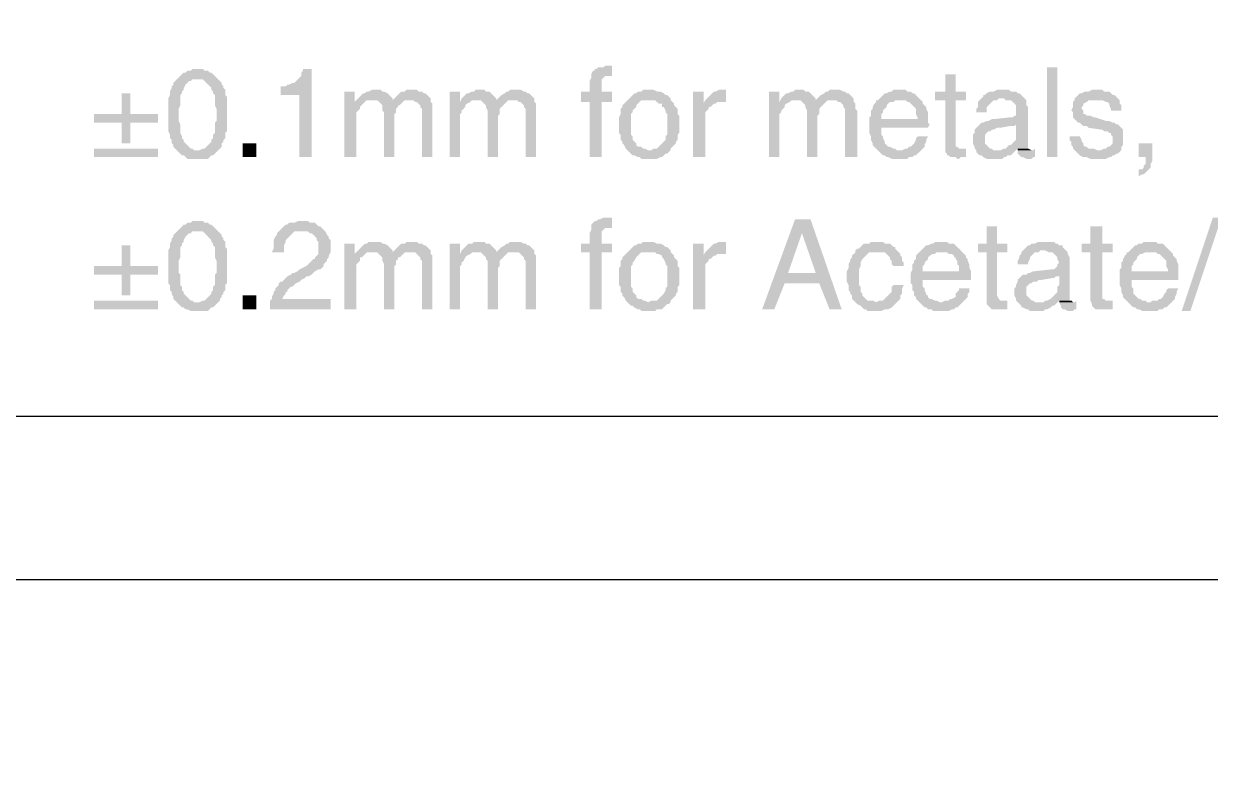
# Model space of a CAD drawing. Header units: millimetres. Extents: x 7018 to 13530, y 4187 to 5692.
# Drawn here: x 11549.9 to 11580.92, y 4946.81 to 4966.39 of the extents above; entities that cross this region are included whole.
import ezdxf

# ---------------------------------------------------------------- set-up
doc = ezdxf.new("R2010")
doc.units = ezdxf.units.MM
doc.layers.add('绘图', color=7, linetype='Continuous')

msp = doc.modelspace()

# ---------------------------------------------------------------- hatches: boundary and pattern name
at = {"transparency": 33554559}
for points in [[(11565.142, 4965.294), (11565.096, 4965.294), (11565.051, 4965.249), (11564.916, 4965.249), (11564.871, 4965.203), (11564.826, 4965.203), (11564.826, 4965.158), (11564.781, 4965.158), (11564.735, 4965.068), (11564.735, 4965.023), (11565.277, 4965.023), (11565.277, 4965.294)], [(11576.65, 4962.902), (11576.65, 4965.249), (11576.921, 4965.249), (11576.921, 4962.902)], [(11553.904, 4964.933), (11553.859, 4964.888), (11553.859, 4964.888), (11553.813, 4964.842), (11553.813, 4964.797), (11553.768, 4964.752), (11553.768, 4964.707), (11553.723, 4964.617), (11553.723, 4964.526), (11553.678, 4964.436), (11553.678, 4963.579), (11553.723, 4963.488), (11553.723, 4963.398), (11553.768, 4963.353), (11553.768, 4963.263), (11553.813, 4963.218), (11553.813, 4963.172), (11553.859, 4963.127), (11553.904, 4963.082), (11554.445, 4963.082), (11554.355, 4963.082), (11554.31, 4963.127), (11554.265, 4963.127), (11554.22, 4963.172), (11554.174, 4963.218), (11554.129, 4963.263), (11554.084, 4963.308), (11554.084, 4963.353), (11554.039, 4963.398), (11554.039, 4963.443), (11553.994, 4963.534), (11553.994, 4963.759), (11553.949, 4963.849), (11553.949, 4964.165), (11553.994, 4964.256), (11553.994, 4964.526), (11554.039, 4964.572), (11554.039, 4964.617), (11554.084, 4964.662), (11554.084, 4964.707), (11554.084, 4964.707), (11554.129, 4964.797), (11554.174, 4964.842), (11554.22, 4964.888), (11554.265, 4964.888), (11554.31, 4964.933), (11554.445, 4964.933)], [(11554.445, 4965.203), (11554.31, 4965.203), (11554.265, 4965.158), (11554.174, 4965.158), (11554.129, 4965.113), (11554.084, 4965.113), (11554.039, 4965.068), (11553.994, 4965.023), (11553.949, 4964.978), (11553.904, 4964.933), (11554.581, 4964.933), (11554.626, 4964.888), (11554.671, 4964.842), (11554.716, 4964.797), (11554.761, 4964.752), (11554.806, 4964.707), (11554.806, 4964.662), (11554.851, 4964.617), (11554.851, 4964.572), (11554.897, 4964.526), (11554.897, 4964.256), (11554.942, 4964.165), (11554.942, 4963.849), (11554.897, 4963.804), (11554.897, 4963.534), (11554.851, 4963.488), (11554.851, 4963.398), (11554.806, 4963.353), (11554.806, 4963.308), (11554.806, 4963.308), (11554.761, 4963.263), (11554.716, 4963.218), (11554.671, 4963.172), (11554.626, 4963.127), (11554.581, 4963.127), (11554.49, 4963.082), (11553.904, 4963.082), (11553.949, 4963.037), (11553.994, 4962.992), (11554.039, 4962.947), (11554.084, 4962.947), (11554.129, 4962.902), (11554.174, 4962.857), (11554.716, 4962.857), (11554.761, 4962.902), (11554.806, 4962.947), (11554.851, 4962.947), (11554.897, 4962.992), (11554.942, 4963.037), (11554.987, 4963.082), (11555.032, 4963.127), (11555.032, 4963.127), (11555.077, 4963.172), (11555.077, 4963.263), (11555.122, 4963.308), (11555.122, 4963.353), (11555.167, 4963.398), (11555.167, 4963.534), (11555.213, 4963.579), (11555.213, 4964.03), (11555.213, 4964.481), (11555.167, 4964.526), (11555.167, 4964.662), (11555.122, 4964.707), (11555.122, 4964.752), (11555.077, 4964.797), (11555.077, 4964.842), (11555.032, 4964.888), (11555.032, 4964.888), (11554.987, 4964.933), (11554.942, 4964.978), (11554.897, 4965.023), (11554.851, 4965.068), (11554.806, 4965.113), (11554.761, 4965.113), (11554.716, 4965.158), (11554.626, 4965.158), (11554.581, 4965.203), (11554.49, 4965.203)], [(11557.424, 4965.203), (11557.198, 4965.203), (11557.198, 4965.158), (11557.153, 4965.113), (11557.153, 4965.023), (11557.108, 4964.978), (11557.063, 4964.933), (11557.018, 4964.888), (11556.973, 4964.842), (11556.928, 4964.842), (11556.837, 4964.797), (11556.792, 4964.797), (11556.747, 4964.752), (11556.612, 4964.752), (11556.612, 4964.526), (11557.108, 4964.526), (11557.108, 4962.902), (11557.424, 4962.902)], [(11564.735, 4965.023), (11564.735, 4964.978), (11564.69, 4964.888), (11564.69, 4964.617), (11564.465, 4964.617), (11564.465, 4964.346), (11564.69, 4964.346), (11564.69, 4962.902), (11565.006, 4962.902), (11565.006, 4964.346), (11565.277, 4964.346), (11565.277, 4964.617), (11565.006, 4964.617), (11565.006, 4964.933), (11565.051, 4964.978), (11565.051, 4964.978), (11565.096, 4965.023), (11565.187, 4965.023)], [(11574.258, 4965.068), (11573.988, 4965.068), (11573.988, 4964.617), (11573.717, 4964.617), (11573.717, 4964.391), (11573.988, 4964.391), (11573.988, 4963.037), (11574.033, 4962.992), (11574.033, 4962.947), (11574.078, 4962.947), (11574.123, 4962.902), (11574.258, 4962.902), (11574.303, 4962.857), (11574.349, 4962.857), (11574.394, 4962.902), (11574.529, 4962.902), (11574.529, 4963.127), (11574.349, 4963.127), (11574.303, 4963.172), (11574.258, 4963.172), (11574.258, 4964.391), (11574.529, 4964.391), (11574.529, 4964.617), (11574.258, 4964.617)], [(11558.552, 4964.617), (11558.282, 4964.617), (11558.282, 4962.902), (11558.597, 4962.902), (11558.597, 4964.075), (11558.643, 4964.12), (11558.688, 4964.165), (11558.688, 4964.211), (11558.733, 4964.256), (11558.778, 4964.301), (11558.823, 4964.346), (11558.552, 4964.346)], [(11559.094, 4964.662), (11559.004, 4964.662), (11558.913, 4964.617), (11558.868, 4964.617), (11558.823, 4964.572), (11558.778, 4964.572), (11558.733, 4964.526), (11558.688, 4964.481), (11558.643, 4964.436), (11558.552, 4964.346), (11558.823, 4964.346), (11558.868, 4964.391), (11559.004, 4964.391), (11559.545, 4964.436), (11559.5, 4964.481), (11559.455, 4964.526), (11559.455, 4964.526), (11559.41, 4964.572), (11559.32, 4964.617), (11559.274, 4964.617), (11559.229, 4964.662), (11559.139, 4964.662)], [(11560.042, 4964.662), (11559.906, 4964.662), (11559.861, 4964.617), (11559.771, 4964.617), (11559.726, 4964.572), (11559.681, 4964.526), (11559.635, 4964.481), (11559.59, 4964.436), (11559.545, 4964.391), (11559.139, 4964.391), (11559.184, 4964.346), (11559.229, 4964.301), (11559.229, 4964.301), (11559.274, 4964.256), (11559.274, 4964.12), (11559.32, 4964.075), (11559.32, 4962.902), (11559.59, 4962.902), (11559.59, 4964.03), (11559.635, 4964.075), (11559.635, 4964.165), (11559.681, 4964.211), (11559.681, 4964.256), (11559.726, 4964.256), (11559.771, 4964.301), (11559.816, 4964.346), (11559.861, 4964.391), (11559.997, 4964.391), (11560.538, 4964.436), (11560.493, 4964.481), (11560.448, 4964.526), (11560.448, 4964.526), (11560.403, 4964.572), (11560.358, 4964.572), (11560.312, 4964.617), (11560.222, 4964.617), (11560.177, 4964.662), (11560.087, 4964.662)], [(11561.305, 4964.617), (11561.035, 4964.617), (11561.035, 4962.902), (11561.305, 4962.902), (11561.305, 4964.03), (11561.35, 4964.075), (11561.35, 4964.12), (11561.396, 4964.165), (11561.441, 4964.211), (11561.441, 4964.256), (11561.486, 4964.301), (11561.576, 4964.346), (11561.305, 4964.346)], [(11561.802, 4964.662), (11561.712, 4964.662), (11561.666, 4964.617), (11561.621, 4964.617), (11561.531, 4964.572), (11561.486, 4964.572), (11561.441, 4964.526), (11561.396, 4964.481), (11561.35, 4964.436), (11561.305, 4964.346), (11561.576, 4964.346), (11561.621, 4964.391), (11561.757, 4964.391), (11562.253, 4964.436), (11562.208, 4964.481), (11562.163, 4964.526), (11562.163, 4964.526), (11562.118, 4964.572), (11562.073, 4964.617), (11561.982, 4964.617), (11561.937, 4964.662), (11561.892, 4964.662)], [(11562.75, 4964.662), (11562.614, 4964.662), (11562.569, 4964.617), (11562.524, 4964.617), (11562.479, 4964.572), (11562.389, 4964.526), (11562.343, 4964.481), (11562.298, 4964.436), (11562.253, 4964.391), (11561.847, 4964.391), (11561.892, 4964.346), (11561.937, 4964.301), (11561.937, 4964.301), (11561.982, 4964.256), (11561.982, 4964.211), (11562.027, 4964.12), (11562.027, 4962.902), (11562.298, 4962.902), (11562.298, 4963.985), (11562.343, 4964.03), (11562.343, 4964.165), (11562.389, 4964.211), (11562.434, 4964.256), (11562.434, 4964.256), (11562.479, 4964.301), (11562.524, 4964.346), (11562.569, 4964.391), (11562.704, 4964.391), (11563.246, 4964.436), (11563.201, 4964.481), (11563.156, 4964.526), (11563.156, 4964.526), (11563.111, 4964.572), (11563.066, 4964.572), (11563.02, 4964.617), (11562.975, 4964.617), (11562.885, 4964.662), (11562.84, 4964.662)], [(11566.225, 4964.662), (11566.089, 4964.662), (11566.044, 4964.617), (11565.954, 4964.617), (11565.909, 4964.572), (11565.864, 4964.572), (11565.819, 4964.526), (11565.773, 4964.481), (11565.728, 4964.436), (11565.683, 4964.391), (11565.683, 4964.391), (11565.638, 4964.346), (11565.593, 4964.301), (11565.548, 4964.256), (11565.548, 4964.211), (11565.503, 4964.165), (11565.503, 4964.03), (11565.458, 4963.94), (11565.458, 4963.759), (11565.458, 4963.534), (11565.503, 4963.488), (11565.503, 4963.353), (11565.548, 4963.308), (11565.548, 4963.263), (11565.593, 4963.218), (11565.638, 4963.127), (11565.683, 4963.082), (11566.225, 4963.082), (11566.135, 4963.127), (11566.089, 4963.127), (11566.044, 4963.172), (11565.954, 4963.172), (11565.909, 4963.218), (11565.909, 4963.263), (11565.864, 4963.308), (11565.819, 4963.353), (11565.819, 4963.443), (11565.773, 4963.488), (11565.773, 4964.03), (11565.819, 4964.075), (11565.819, 4964.12), (11565.864, 4964.165), (11565.909, 4964.211), (11565.909, 4964.256), (11565.954, 4964.301), (11565.999, 4964.346), (11566.044, 4964.391), (11566.225, 4964.391), (11566.811, 4964.436), (11566.766, 4964.481), (11566.721, 4964.526), (11566.676, 4964.526), (11566.631, 4964.572), (11566.541, 4964.617), (11566.45, 4964.617), (11566.36, 4964.662), (11566.315, 4964.662)], [(11567.669, 4964.617), (11567.398, 4964.617), (11567.398, 4962.902), (11567.714, 4962.902), (11567.714, 4964.075), (11567.759, 4964.12), (11567.804, 4964.165), (11567.804, 4964.211), (11567.85, 4964.211), (11567.895, 4964.256), (11567.94, 4964.301), (11567.669, 4964.301)], [(11568.165, 4964.662), (11568.075, 4964.662), (11567.985, 4964.617), (11567.94, 4964.617), (11567.895, 4964.572), (11567.85, 4964.526), (11567.804, 4964.481), (11567.759, 4964.436), (11567.759, 4964.436), (11567.714, 4964.391), (11568.165, 4964.346), (11568.256, 4964.346), (11568.256, 4964.662), (11568.211, 4964.662)], [(11569.655, 4964.617), (11569.384, 4964.617), (11569.384, 4962.902), (11569.655, 4962.902), (11569.655, 4964.03), (11569.7, 4964.075), (11569.7, 4964.12), (11569.745, 4964.165), (11569.79, 4964.211), (11569.79, 4964.256), (11569.835, 4964.301), (11569.926, 4964.346), (11569.655, 4964.346)], [(11570.151, 4964.662), (11570.061, 4964.662), (11570.016, 4964.617), (11569.971, 4964.617), (11569.88, 4964.572), (11569.835, 4964.572), (11569.79, 4964.526), (11569.745, 4964.481), (11569.7, 4964.436), (11569.655, 4964.346), (11569.926, 4964.346), (11569.971, 4964.391), (11570.106, 4964.391), (11570.603, 4964.436), (11570.557, 4964.481), (11570.512, 4964.526), (11570.512, 4964.526), (11570.467, 4964.572), (11570.422, 4964.617), (11570.332, 4964.617), (11570.287, 4964.662), (11570.242, 4964.662)], [(11571.099, 4964.662), (11570.964, 4964.662), (11570.919, 4964.617), (11570.873, 4964.617), (11570.828, 4964.572), (11570.738, 4964.526), (11570.693, 4964.481), (11570.648, 4964.436), (11570.603, 4964.391), (11570.196, 4964.391), (11570.242, 4964.346), (11570.287, 4964.301), (11570.287, 4964.301), (11570.332, 4964.256), (11570.332, 4964.211), (11570.377, 4964.12), (11570.377, 4962.902), (11570.648, 4962.902), (11570.648, 4963.985), (11570.693, 4964.03), (11570.693, 4964.165), (11570.738, 4964.211), (11570.783, 4964.256), (11570.783, 4964.256), (11570.828, 4964.301), (11570.873, 4964.346), (11570.919, 4964.391), (11571.054, 4964.391), (11571.596, 4964.436), (11571.55, 4964.481), (11571.505, 4964.526), (11571.505, 4964.526), (11571.46, 4964.572), (11571.415, 4964.572), (11571.37, 4964.617), (11571.325, 4964.617), (11571.234, 4964.662), (11571.189, 4964.662)], [(11572.814, 4964.662), (11572.634, 4964.662), (11572.588, 4964.617), (11572.543, 4964.617), (11572.453, 4964.572), (11572.408, 4964.572), (11572.363, 4964.526), (11572.318, 4964.481), (11572.272, 4964.436), (11572.227, 4964.391), (11572.949, 4964.391), (11572.995, 4964.346), (11573.04, 4964.346), (11573.085, 4964.301), (11573.13, 4964.256), (11573.13, 4964.256), (11573.175, 4964.211), (11573.22, 4964.165), (11573.22, 4964.03), (11573.265, 4963.94), (11573.265, 4963.895), (11572.318, 4963.895), (11572.002, 4963.849), (11572.002, 4963.534), (11572.047, 4963.443), (11572.047, 4963.353), (11572.092, 4963.263), (11572.092, 4963.218), (11572.137, 4963.172), (11572.182, 4963.127), (11572.227, 4963.082), (11572.227, 4963.082), (11572.272, 4963.037), (11572.318, 4962.992), (11572.363, 4962.947), (11572.408, 4962.947), (11572.453, 4962.902), (11572.498, 4962.902), (11572.588, 4962.857), (11572.995, 4962.857), (11573.04, 4962.902), (11573.13, 4962.902), (11573.175, 4962.947), (11573.22, 4962.947), (11573.265, 4962.992), (11573.311, 4963.037), (11573.356, 4963.082), (11572.724, 4963.082), (11572.679, 4963.127), (11572.634, 4963.127), (11572.543, 4963.172), (11572.498, 4963.172), (11572.453, 4963.218), (11572.408, 4963.263), (11572.408, 4963.308), (11572.363, 4963.398), (11572.363, 4963.443), (11572.318, 4963.488), (11572.318, 4963.669), (11573.536, 4963.669), (11573.581, 4963.759), (11573.536, 4963.804), (11573.536, 4964.075), (11573.491, 4964.165), (11573.491, 4964.211), (11573.446, 4964.256), (11573.401, 4964.301), (11573.401, 4964.346), (11573.356, 4964.391), (11573.311, 4964.436), (11573.265, 4964.481), (11573.22, 4964.526), (11573.175, 4964.572), (11573.13, 4964.572), (11573.085, 4964.617), (11572.995, 4964.617), (11572.949, 4964.662), (11572.859, 4964.662)], [(11575.522, 4964.662), (11575.341, 4964.662), (11575.251, 4964.617), (11575.161, 4964.617), (11575.071, 4964.572), (11575.026, 4964.526), (11574.98, 4964.526), (11574.98, 4964.481), (11574.935, 4964.436), (11574.89, 4964.391), (11574.845, 4964.346), (11574.845, 4964.211), (11574.8, 4964.165), (11574.8, 4964.075), (11575.071, 4964.075), (11575.071, 4964.211), (11575.116, 4964.256), (11575.161, 4964.301), (11575.206, 4964.346), (11575.206, 4964.346), (11575.251, 4964.391), (11575.341, 4964.391), (11575.387, 4964.436), (11576.064, 4964.436), (11576.018, 4964.481), (11575.973, 4964.526), (11575.928, 4964.572), (11575.883, 4964.572), (11575.838, 4964.617), (11575.703, 4964.617), (11575.657, 4964.662), (11575.567, 4964.662)], [(11577.959, 4964.662), (11577.824, 4964.662), (11577.733, 4964.617), (11577.643, 4964.617), (11577.553, 4964.572), (11577.508, 4964.572), (11577.463, 4964.526), (11577.418, 4964.481), (11577.372, 4964.436), (11577.372, 4964.391), (11577.327, 4964.346), (11577.327, 4964.211), (11577.282, 4964.12), (11577.327, 4964.075), (11577.327, 4963.94), (11577.372, 4963.895), (11577.418, 4963.849), (11577.463, 4963.804), (11577.508, 4963.804), (11577.553, 4963.759), (11577.598, 4963.714), (11577.688, 4963.714), (11577.733, 4963.669), (11578.049, 4963.624), (11578.095, 4963.624), (11578.14, 4963.579), (11578.23, 4963.579), (11578.275, 4963.534), (11578.32, 4963.534), (11578.32, 4963.488), (11578.365, 4963.443), (11578.365, 4963.263), (11578.32, 4963.218), (11578.275, 4963.172), (11578.23, 4963.172), (11578.185, 4963.127), (11578.14, 4963.127), (11578.049, 4963.082), (11577.372, 4963.082), (11577.418, 4963.037), (11577.463, 4962.992), (11577.463, 4962.992), (11577.508, 4962.947), (11577.598, 4962.902), (11577.688, 4962.902), (11577.779, 4962.857), (11578.185, 4962.857), (11578.275, 4962.902), (11578.32, 4962.902), (11578.365, 4962.947), (11578.41, 4962.947), (11578.456, 4962.992), (11578.501, 4962.992), (11578.546, 4963.037), (11578.591, 4963.082), (11578.591, 4963.172), (11578.636, 4963.218), (11578.636, 4963.398), (11578.636, 4963.624), (11578.591, 4963.669), (11578.546, 4963.714), (11578.546, 4963.714), (11578.501, 4963.759), (11578.456, 4963.759), (11578.41, 4963.804), (11578.365, 4963.804), (11578.275, 4963.849), (11578.185, 4963.849), (11577.914, 4963.94), (11577.869, 4963.94), (11577.779, 4963.985), (11577.688, 4963.985), (11577.643, 4964.03), (11577.598, 4964.03), (11577.598, 4964.12), (11577.553, 4964.165), (11577.553, 4964.211), (11577.598, 4964.256), (11577.598, 4964.301), (11577.688, 4964.346), (11577.688, 4964.346), (11577.733, 4964.391), (11577.959, 4964.391), (11578.501, 4964.436), (11578.456, 4964.481), (11578.41, 4964.526), (11578.365, 4964.526), (11578.32, 4964.572), (11578.275, 4964.617), (11578.14, 4964.617), (11578.095, 4964.662), (11578.004, 4964.662)], [(11552.685, 4964.572), (11552.459, 4964.572), (11552.459, 4964.03), (11551.737, 4964.03), (11551.737, 4963.804), (11552.459, 4963.804), (11552.459, 4963.263), (11552.685, 4963.263), (11552.685, 4963.804), (11553.407, 4963.804), (11553.407, 4964.03), (11552.685, 4964.03)], [(11560.538, 4964.436), (11559.997, 4964.391), (11560.087, 4964.391), (11560.132, 4964.346), (11560.177, 4964.346), (11560.222, 4964.301), (11560.267, 4964.256), (11560.267, 4964.211), (11560.312, 4964.165), (11560.312, 4962.902), (11560.583, 4962.902), (11560.583, 4964.301), (11560.538, 4964.346)], [(11563.246, 4964.436), (11562.704, 4964.391), (11562.795, 4964.391), (11562.84, 4964.346), (11562.885, 4964.346), (11562.93, 4964.301), (11562.975, 4964.256), (11562.975, 4964.211), (11563.02, 4964.165), (11563.02, 4962.902), (11563.291, 4962.902), (11563.291, 4964.301), (11563.246, 4964.346)], [(11566.811, 4964.436), (11566.225, 4964.391), (11566.405, 4964.391), (11566.45, 4964.346), (11566.496, 4964.301), (11566.586, 4964.301), (11566.586, 4964.211), (11566.631, 4964.211), (11566.676, 4964.12), (11566.676, 4964.075), (11566.721, 4964.03), (11566.721, 4963.488), (11566.676, 4963.443), (11566.676, 4963.353), (11566.631, 4963.308), (11566.586, 4963.263), (11566.586, 4963.263), (11566.541, 4963.218), (11566.496, 4963.172), (11566.45, 4963.127), (11566.36, 4963.127), (11566.315, 4963.082), (11565.683, 4963.082), (11565.728, 4963.037), (11565.773, 4962.992), (11565.819, 4962.947), (11565.864, 4962.947), (11565.954, 4962.902), (11565.999, 4962.902), (11566.044, 4962.857), (11566.45, 4962.857), (11566.541, 4962.902), (11566.586, 4962.902), (11566.631, 4962.947), (11566.676, 4962.992), (11566.721, 4962.992), (11566.766, 4963.037), (11566.811, 4963.082), (11566.811, 4963.127), (11566.857, 4963.172), (11566.902, 4963.218), (11566.947, 4963.263), (11566.947, 4963.308), (11566.992, 4963.353), (11566.992, 4963.488), (11567.037, 4963.534), (11567.037, 4963.759), (11567.037, 4963.985), (11566.992, 4964.03), (11566.992, 4964.165), (11566.947, 4964.211), (11566.902, 4964.256), (11566.902, 4964.301), (11566.857, 4964.346), (11566.811, 4964.391)], [(11567.714, 4964.391), (11567.669, 4964.301), (11567.985, 4964.301), (11568.03, 4964.346), (11568.165, 4964.346)], [(11571.596, 4964.436), (11571.054, 4964.391), (11571.144, 4964.391), (11571.189, 4964.346), (11571.234, 4964.346), (11571.28, 4964.301), (11571.325, 4964.256), (11571.325, 4964.211), (11571.37, 4964.165), (11571.37, 4962.902), (11571.686, 4962.902), (11571.686, 4964.12), (11571.641, 4964.165), (11571.641, 4964.301), (11571.596, 4964.346)], [(11572.227, 4964.391), (11572.182, 4964.391), (11572.182, 4964.346), (11572.137, 4964.301), (11572.092, 4964.211), (11572.092, 4964.165), (11572.047, 4964.12), (11572.047, 4963.985), (11572.002, 4963.94), (11572.002, 4963.849), (11572.318, 4963.895), (11572.318, 4964.03), (11572.363, 4964.075), (11572.363, 4964.12), (11572.408, 4964.165), (11572.453, 4964.211), (11572.453, 4964.256), (11572.498, 4964.301), (11572.543, 4964.346), (11572.634, 4964.346), (11572.679, 4964.391), (11572.814, 4964.391)], [(11576.064, 4964.436), (11575.477, 4964.436), (11575.522, 4964.436), (11575.567, 4964.391), (11575.703, 4964.391), (11575.748, 4964.346), (11575.793, 4964.301), (11575.838, 4964.256), (11575.838, 4964.12), (11575.838, 4963.985), (11575.793, 4963.985), (11575.748, 4963.94), (11575.657, 4963.94), (11575.251, 4963.895), (11575.206, 4963.895), (11575.116, 4963.849), (11575.071, 4963.849), (11574.98, 4963.804), (11574.935, 4963.804), (11575.838, 4963.759), (11575.838, 4963.488), (11575.838, 4963.353), (11575.793, 4963.308), (11575.748, 4963.263), (11575.703, 4963.218), (11575.657, 4963.218), (11575.612, 4963.172), (11575.567, 4963.127), (11575.522, 4963.127), (11575.432, 4963.082), (11574.8, 4963.082), (11574.8, 4963.037), (11574.845, 4962.992), (11574.89, 4962.947), (11574.935, 4962.947), (11574.98, 4962.902), (11575.071, 4962.857), (11575.477, 4962.857), (11575.522, 4962.902), (11575.567, 4962.902), (11575.612, 4962.947), (11575.703, 4962.947), (11575.748, 4962.992), (11575.793, 4963.037), (11575.838, 4963.082), (11575.883, 4963.127), (11576.154, 4963.127), (11576.154, 4964.211), (11576.109, 4964.256), (11576.109, 4964.391)], [(11578.501, 4964.436), (11577.959, 4964.391), (11578.095, 4964.391), (11578.185, 4964.346), (11578.23, 4964.346), (11578.275, 4964.301), (11578.275, 4964.256), (11578.32, 4964.165), (11578.32, 4964.12), (11578.591, 4964.12), (11578.591, 4964.256), (11578.546, 4964.301), (11578.546, 4964.391)], [(11574.935, 4963.804), (11574.89, 4963.759), (11574.845, 4963.714), (11574.845, 4963.714), (11574.8, 4963.669), (11574.755, 4963.624), (11574.755, 4963.534), (11574.71, 4963.488), (11574.71, 4963.263), (11574.755, 4963.172), (11574.755, 4963.127), (11574.8, 4963.082), (11575.296, 4963.082), (11575.251, 4963.082), (11575.206, 4963.127), (11575.161, 4963.127), (11575.116, 4963.172), (11575.071, 4963.218), (11575.026, 4963.263), (11575.026, 4963.398), (11575.026, 4963.488), (11575.071, 4963.534), (11575.116, 4963.579), (11575.161, 4963.579), (11575.206, 4963.624), (11575.251, 4963.624), (11575.341, 4963.669), (11575.432, 4963.669), (11575.657, 4963.714), (11575.793, 4963.714), (11575.838, 4963.759)], [(11573.536, 4963.443), (11573.265, 4963.443), (11573.22, 4963.398), (11573.22, 4963.353), (11573.175, 4963.263), (11573.13, 4963.218), (11573.085, 4963.172), (11573.04, 4963.172), (11572.995, 4963.127), (11572.949, 4963.127), (11572.859, 4963.082), (11572.814, 4963.082), (11573.356, 4963.082), (11573.401, 4963.127), (11573.446, 4963.172), (11573.446, 4963.218), (11573.491, 4963.308), (11573.491, 4963.353)], [(11577.508, 4963.443), (11577.237, 4963.443), (11577.237, 4963.353), (11577.282, 4963.308), (11577.282, 4963.218), (11577.327, 4963.172), (11577.327, 4963.127), (11577.372, 4963.082), (11577.959, 4963.082), (11577.869, 4963.127), (11577.733, 4963.127), (11577.688, 4963.172), (11577.643, 4963.172), (11577.598, 4963.218), (11577.598, 4963.263), (11577.553, 4963.308), (11577.553, 4963.353)], [(11553.407, 4962.902), (11553.407, 4963.127), (11551.737, 4963.127), (11551.737, 4962.902)], [(11555.98, 4962.902), (11555.98, 4963.263), (11555.619, 4963.263), (11555.619, 4962.902)], [(11576.334, 4963.127), (11576.289, 4963.082), (11575.883, 4963.082), (11575.883, 4962.992), (11575.928, 4962.947), (11575.928, 4962.947), (11575.973, 4962.902), (11576.018, 4962.902), (11576.109, 4962.857), (11576.244, 4962.857), (11576.289, 4962.902), (11576.334, 4962.902)], [(11576.154, 4963.127), (11575.883, 4963.127), (11575.883, 4963.082), (11576.244, 4963.082)], [(11579.403, 4963.263), (11579.042, 4963.263), (11579.042, 4962.902), (11579.223, 4962.902), (11579.223, 4962.721), (11579.178, 4962.676), (11579.178, 4962.631), (11579.133, 4962.586), (11579.042, 4962.586), (11579.042, 4962.405), (11579.042, 4962.405), (11579.133, 4962.45), (11579.178, 4962.45), (11579.223, 4962.495), (11579.268, 4962.541), (11579.313, 4962.586), (11579.358, 4962.631), (11579.358, 4962.721), (11579.403, 4962.811), (11579.403, 4962.947)], [(11554.445, 4961.232), (11554.31, 4961.232), (11554.265, 4961.187), (11554.174, 4961.187), (11554.129, 4961.142), (11554.084, 4961.142), (11554.039, 4961.096), (11553.994, 4961.051), (11553.949, 4961.006), (11553.904, 4960.961), (11554.581, 4960.961), (11554.626, 4960.916), (11554.671, 4960.871), (11554.716, 4960.826), (11554.761, 4960.78), (11554.806, 4960.735), (11554.806, 4960.69), (11554.851, 4960.645), (11554.851, 4960.6), (11554.897, 4960.555), (11554.897, 4960.284), (11554.942, 4960.194), (11554.942, 4959.878), (11554.897, 4959.833), (11554.897, 4959.562), (11554.851, 4959.517), (11554.851, 4959.427), (11554.806, 4959.381), (11554.806, 4959.336), (11554.806, 4959.336), (11554.761, 4959.291), (11554.716, 4959.246), (11554.671, 4959.201), (11554.626, 4959.156), (11554.581, 4959.156), (11554.49, 4959.111), (11553.904, 4959.111), (11553.949, 4959.065), (11553.994, 4959.02), (11554.039, 4958.975), (11554.084, 4958.975), (11554.129, 4958.93), (11554.174, 4958.93), (11554.265, 4958.885), (11554.716, 4958.885), (11554.761, 4958.93), (11554.806, 4958.975), (11554.851, 4958.975), (11554.897, 4959.02), (11554.942, 4959.065), (11554.987, 4959.111), (11555.032, 4959.156), (11555.032, 4959.201), (11555.077, 4959.246), (11555.077, 4959.291), (11555.122, 4959.336), (11555.122, 4959.381), (11555.167, 4959.427), (11555.167, 4959.562), (11555.213, 4959.607), (11555.213, 4960.058), (11555.213, 4960.51), (11555.167, 4960.555), (11555.167, 4960.69), (11555.122, 4960.735), (11555.122, 4960.78), (11555.077, 4960.826), (11555.077, 4960.871), (11555.032, 4960.916), (11555.032, 4960.916), (11554.987, 4960.961), (11554.942, 4961.006), (11554.897, 4961.051), (11554.851, 4961.096), (11554.806, 4961.142), (11554.761, 4961.142), (11554.716, 4961.187), (11554.626, 4961.187), (11554.581, 4961.232), (11554.49, 4961.232)], [(11557.198, 4961.232), (11557.063, 4961.232), (11556.973, 4961.187), (11556.837, 4961.187), (11556.792, 4961.142), (11556.747, 4961.142), (11556.702, 4961.096), (11556.657, 4961.051), (11556.612, 4961.006), (11556.612, 4961.006), (11556.566, 4960.961), (11556.521, 4960.916), (11556.521, 4960.871), (11556.476, 4960.826), (11556.431, 4960.735), (11556.431, 4960.51), (11556.386, 4960.419), (11556.702, 4960.419), (11556.702, 4960.6), (11556.747, 4960.69), (11556.747, 4960.735), (11556.792, 4960.78), (11556.837, 4960.826), (11556.882, 4960.871), (11556.928, 4960.916), (11556.973, 4960.961), (11557.153, 4960.961), (11557.74, 4961.006), (11557.695, 4961.051), (11557.65, 4961.096), (11557.605, 4961.096), (11557.559, 4961.142), (11557.514, 4961.187), (11557.379, 4961.187), (11557.334, 4961.232), (11557.243, 4961.232)], [(11565.142, 4961.322), (11565.051, 4961.322), (11564.961, 4961.277), (11564.916, 4961.277), (11564.871, 4961.232), (11564.826, 4961.232), (11564.781, 4961.187), (11564.735, 4961.142), (11564.735, 4961.051), (11565.277, 4961.051), (11565.277, 4961.322)], [(11570.467, 4961.277), (11570.061, 4961.277), (11569.203, 4958.93), (11569.519, 4958.93), (11569.79, 4959.607), (11570.693, 4959.607), (11569.88, 4959.878), (11570.242, 4960.916)], [(11570.467, 4961.277), (11570.242, 4960.916), (11570.603, 4959.878), (11569.88, 4959.878), (11570.693, 4959.607), (11570.964, 4958.93), (11571.28, 4958.93)], [(11581.209, 4961.322), (11580.396, 4958.885), (11580.171, 4958.885), (11580.983, 4961.322)], [(11553.904, 4960.961), (11553.859, 4960.916), (11553.859, 4960.916), (11553.813, 4960.871), (11553.813, 4960.826), (11553.768, 4960.78), (11553.768, 4960.735), (11553.723, 4960.645), (11553.723, 4960.555), (11553.678, 4960.465), (11553.678, 4959.607), (11553.723, 4959.562), (11553.723, 4959.427), (11553.768, 4959.381), (11553.768, 4959.336), (11553.813, 4959.246), (11553.813, 4959.201), (11553.859, 4959.156), (11553.904, 4959.111), (11554.445, 4959.111), (11554.355, 4959.111), (11554.31, 4959.156), (11554.265, 4959.156), (11554.22, 4959.201), (11554.174, 4959.246), (11554.129, 4959.291), (11554.084, 4959.336), (11554.084, 4959.381), (11554.039, 4959.427), (11554.039, 4959.517), (11553.994, 4959.562), (11553.994, 4959.833), (11553.949, 4959.878), (11553.949, 4960.194), (11553.994, 4960.284), (11553.994, 4960.555), (11554.039, 4960.6), (11554.039, 4960.645), (11554.084, 4960.69), (11554.084, 4960.735), (11554.084, 4960.735), (11554.129, 4960.826), (11554.174, 4960.871), (11554.22, 4960.916), (11554.265, 4960.916), (11554.31, 4960.961), (11554.445, 4960.961)], [(11557.74, 4961.006), (11557.153, 4960.961), (11557.334, 4960.961), (11557.379, 4960.916), (11557.424, 4960.916), (11557.469, 4960.871), (11557.514, 4960.826), (11557.559, 4960.78), (11557.559, 4960.735), (11557.605, 4960.69), (11557.605, 4960.374), (11557.559, 4960.329), (11557.514, 4960.284), (11557.514, 4960.239), (11557.469, 4960.239), (11557.424, 4960.194), (11557.379, 4960.149), (11557.334, 4960.103), (11557.289, 4960.058), (11557.198, 4960.013), (11557.198, 4960.013), (11557.108, 4959.968), (11557.063, 4959.923), (11556.973, 4959.878), (11556.928, 4959.878), (11556.882, 4959.833), (11556.792, 4959.788), (11556.747, 4959.742), (11556.702, 4959.697), (11556.657, 4959.652), (11556.612, 4959.652), (11556.566, 4959.607), (11556.566, 4959.562), (11556.521, 4959.517), (11556.476, 4959.472), (11556.476, 4959.427), (11556.431, 4959.381), (11556.431, 4959.336), (11556.386, 4959.246), (11556.386, 4959.201), (11556.341, 4959.156), (11556.341, 4958.93), (11557.92, 4958.93), (11557.92, 4959.201), (11556.657, 4959.201), (11556.702, 4959.291), (11556.747, 4959.336), (11556.747, 4959.381), (11556.792, 4959.381), (11556.792, 4959.427), (11556.837, 4959.472), (11556.882, 4959.517), (11556.928, 4959.517), (11556.973, 4959.562), (11557.018, 4959.607), (11557.108, 4959.652), (11557.153, 4959.697), (11557.243, 4959.742), (11557.289, 4959.788), (11557.334, 4959.788), (11557.424, 4959.833), (11557.469, 4959.878), (11557.514, 4959.923), (11557.605, 4959.968), (11557.65, 4959.968), (11557.695, 4960.013), (11557.74, 4960.058), (11557.74, 4960.103), (11557.785, 4960.149), (11557.83, 4960.194), (11557.83, 4960.239), (11557.875, 4960.284), (11557.875, 4960.329), (11557.92, 4960.419), (11557.92, 4960.735), (11557.875, 4960.78), (11557.875, 4960.826), (11557.83, 4960.871), (11557.785, 4960.961)], [(11564.735, 4961.051), (11564.735, 4961.006), (11564.69, 4960.916), (11564.69, 4960.645), (11564.465, 4960.645), (11564.465, 4960.419), (11564.69, 4960.419), (11564.69, 4958.93), (11565.006, 4958.93), (11565.006, 4960.419), (11565.277, 4960.419), (11565.277, 4960.645), (11565.006, 4960.645), (11565.006, 4960.961), (11565.051, 4961.006), (11565.051, 4961.006), (11565.096, 4961.051), (11565.187, 4961.051)], [(11575.341, 4961.096), (11575.071, 4961.096), (11575.071, 4960.645), (11574.845, 4960.645), (11574.845, 4960.419), (11575.071, 4960.419), (11575.071, 4959.065), (11575.116, 4959.02), (11575.161, 4958.975), (11575.161, 4958.975), (11575.206, 4958.93), (11575.612, 4958.93), (11575.612, 4959.156), (11575.432, 4959.156), (11575.387, 4959.201), (11575.387, 4959.201), (11575.341, 4959.291), (11575.341, 4960.419), (11575.612, 4960.419), (11575.612, 4960.645), (11575.341, 4960.645)], [(11578.095, 4961.096), (11577.779, 4961.096), (11577.779, 4960.645), (11577.553, 4960.645), (11577.553, 4960.419), (11577.779, 4960.419), (11577.779, 4959.156), (11577.824, 4959.065), (11577.824, 4959.02), (11577.869, 4958.975), (11577.869, 4958.975), (11577.914, 4958.93), (11578.365, 4958.93), (11578.365, 4959.156), (11578.185, 4959.156), (11578.14, 4959.201), (11578.095, 4959.201), (11578.095, 4960.419), (11578.365, 4960.419), (11578.365, 4960.645), (11578.095, 4960.645)], [(11552.685, 4960.6), (11552.459, 4960.6), (11552.459, 4960.058), (11551.737, 4960.058), (11551.737, 4959.833), (11552.459, 4959.833), (11552.459, 4959.291), (11552.685, 4959.291), (11552.685, 4959.833), (11553.407, 4959.833), (11553.407, 4960.058), (11552.685, 4960.058)], [(11558.552, 4960.645), (11558.282, 4960.645), (11558.282, 4958.93), (11558.597, 4958.93), (11558.597, 4960.103), (11558.643, 4960.149), (11558.688, 4960.194), (11558.688, 4960.284), (11558.733, 4960.284), (11558.778, 4960.329), (11558.823, 4960.374), (11558.552, 4960.374)], [(11559.094, 4960.69), (11558.913, 4960.69), (11558.868, 4960.645), (11558.823, 4960.645), (11558.778, 4960.6), (11558.733, 4960.555), (11558.688, 4960.51), (11558.643, 4960.465), (11558.552, 4960.374), (11558.823, 4960.374), (11558.868, 4960.419), (11559.004, 4960.419), (11559.545, 4960.465), (11559.5, 4960.51), (11559.455, 4960.555), (11559.455, 4960.555), (11559.41, 4960.6), (11559.32, 4960.645), (11559.274, 4960.645), (11559.229, 4960.69), (11559.139, 4960.69)], [(11560.042, 4960.69), (11559.906, 4960.69), (11559.861, 4960.645), (11559.771, 4960.645), (11559.726, 4960.6), (11559.681, 4960.555), (11559.635, 4960.51), (11559.59, 4960.465), (11559.545, 4960.419), (11559.139, 4960.419), (11559.184, 4960.374), (11559.229, 4960.329), (11559.229, 4960.329), (11559.274, 4960.284), (11559.274, 4960.194), (11559.32, 4960.103), (11559.32, 4958.93), (11559.59, 4958.93), (11559.59, 4960.058), (11559.635, 4960.103), (11559.635, 4960.194), (11559.681, 4960.239), (11559.681, 4960.284), (11559.726, 4960.284), (11559.771, 4960.329), (11559.816, 4960.374), (11559.861, 4960.419), (11559.997, 4960.419), (11560.538, 4960.465), (11560.493, 4960.51), (11560.448, 4960.555), (11560.448, 4960.555), (11560.403, 4960.6), (11560.358, 4960.6), (11560.312, 4960.645), (11560.222, 4960.645), (11560.177, 4960.69), (11560.087, 4960.69)], [(11561.305, 4960.645), (11561.035, 4960.645), (11561.035, 4958.93), (11561.305, 4958.93), (11561.305, 4960.058), (11561.35, 4960.103), (11561.35, 4960.149), (11561.396, 4960.194), (11561.441, 4960.284), (11561.441, 4960.284), (11561.486, 4960.329), (11561.576, 4960.374), (11561.305, 4960.374)], [(11561.802, 4960.69), (11561.666, 4960.69), (11561.621, 4960.645), (11561.531, 4960.645), (11561.486, 4960.6), (11561.441, 4960.555), (11561.396, 4960.51), (11561.35, 4960.465), (11561.305, 4960.374), (11561.576, 4960.374), (11561.621, 4960.419), (11561.757, 4960.419), (11562.253, 4960.465), (11562.208, 4960.51), (11562.163, 4960.555), (11562.163, 4960.555), (11562.118, 4960.6), (11562.073, 4960.645), (11561.982, 4960.645), (11561.937, 4960.69), (11561.892, 4960.69)], [(11562.75, 4960.69), (11562.614, 4960.69), (11562.569, 4960.645), (11562.524, 4960.645), (11562.479, 4960.6), (11562.389, 4960.555), (11562.343, 4960.51), (11562.298, 4960.465), (11562.253, 4960.419), (11561.847, 4960.419), (11561.892, 4960.374), (11561.937, 4960.329), (11561.937, 4960.329), (11561.982, 4960.284), (11561.982, 4960.239), (11562.027, 4960.194), (11562.027, 4958.93), (11562.298, 4958.93), (11562.298, 4960.013), (11562.343, 4960.058), (11562.343, 4960.194), (11562.389, 4960.239), (11562.434, 4960.284), (11562.434, 4960.284), (11562.479, 4960.329), (11562.524, 4960.374), (11562.569, 4960.419), (11562.704, 4960.419), (11563.246, 4960.465), (11563.201, 4960.51), (11563.156, 4960.555), (11563.156, 4960.555), (11563.111, 4960.6), (11563.066, 4960.6), (11563.02, 4960.645), (11562.975, 4960.645), (11562.885, 4960.69), (11562.84, 4960.69)], [(11566.225, 4960.69), (11566.089, 4960.69), (11566.044, 4960.645), (11565.954, 4960.645), (11565.909, 4960.6), (11565.864, 4960.6), (11565.819, 4960.555), (11565.773, 4960.51), (11565.728, 4960.465), (11565.683, 4960.419), (11565.683, 4960.419), (11565.638, 4960.374), (11565.593, 4960.329), (11565.548, 4960.284), (11565.548, 4960.239), (11565.503, 4960.194), (11565.503, 4960.058), (11565.458, 4960.013), (11565.458, 4959.788), (11565.458, 4959.562), (11565.503, 4959.517), (11565.503, 4959.381), (11565.548, 4959.336), (11565.548, 4959.291), (11565.593, 4959.246), (11565.638, 4959.156), (11565.683, 4959.111), (11566.225, 4959.111), (11566.135, 4959.156), (11566.089, 4959.156), (11566.044, 4959.201), (11565.954, 4959.201), (11565.909, 4959.246), (11565.909, 4959.291), (11565.864, 4959.336), (11565.819, 4959.381), (11565.819, 4959.472), (11565.773, 4959.517), (11565.773, 4960.058), (11565.819, 4960.103), (11565.819, 4960.149), (11565.864, 4960.194), (11565.909, 4960.284), (11565.909, 4960.284), (11565.954, 4960.329), (11565.999, 4960.374), (11566.044, 4960.419), (11566.225, 4960.419), (11566.811, 4960.465), (11566.766, 4960.51), (11566.721, 4960.555), (11566.676, 4960.555), (11566.631, 4960.6), (11566.541, 4960.645), (11566.45, 4960.645), (11566.36, 4960.69), (11566.315, 4960.69)], [(11567.669, 4960.645), (11567.398, 4960.645), (11567.398, 4958.93), (11567.714, 4958.93), (11567.714, 4960.103), (11567.759, 4960.149), (11567.804, 4960.194), (11567.804, 4960.239), (11567.85, 4960.239), (11567.895, 4960.284), (11567.94, 4960.329), (11567.669, 4960.329)], [(11568.165, 4960.69), (11568.075, 4960.69), (11567.985, 4960.645), (11567.94, 4960.645), (11567.895, 4960.6), (11567.85, 4960.555), (11567.804, 4960.51), (11567.759, 4960.465), (11567.759, 4960.465), (11567.714, 4960.419), (11568.165, 4960.374), (11568.256, 4960.374), (11568.256, 4960.69), (11568.211, 4960.69)], [(11572.182, 4960.69), (11572.047, 4960.69), (11572.002, 4960.645), (11571.866, 4960.645), (11571.821, 4960.6), (11571.776, 4960.555), (11571.731, 4960.51), (11571.686, 4960.51), (11571.641, 4960.465), (11571.641, 4960.419), (11572.408, 4960.419), (11572.453, 4960.374), (11572.498, 4960.329), (11572.543, 4960.284), (11572.543, 4960.239), (11572.588, 4960.194), (11572.588, 4960.103), (11572.634, 4960.058), (11572.904, 4960.058), (11572.904, 4960.149), (11572.859, 4960.194), (11572.859, 4960.284), (11572.814, 4960.329), (11572.814, 4960.374), (11572.769, 4960.419), (11572.724, 4960.465), (11572.679, 4960.51), (11572.679, 4960.555), (11572.634, 4960.555), (11572.588, 4960.6), (11572.543, 4960.645), (11572.408, 4960.645), (11572.363, 4960.69), (11572.272, 4960.69)], [(11573.897, 4960.69), (11573.717, 4960.69), (11573.672, 4960.645), (11573.626, 4960.645), (11573.536, 4960.6), (11573.491, 4960.6), (11573.446, 4960.555), (11573.401, 4960.51), (11573.356, 4960.465), (11573.311, 4960.419), (11574.033, 4960.419), (11574.078, 4960.374), (11574.168, 4960.374), (11574.213, 4960.329), (11574.213, 4960.284), (11574.258, 4960.284), (11574.258, 4960.239), (11574.303, 4960.194), (11574.303, 4960.103), (11574.349, 4960.058), (11574.349, 4959.923), (11573.401, 4959.923), (11573.085, 4959.878), (11573.085, 4959.607), (11573.13, 4959.562), (11573.13, 4959.427), (11573.175, 4959.381), (11573.175, 4959.291), (11573.22, 4959.246), (11573.22, 4959.201), (11573.265, 4959.156), (11573.311, 4959.111), (11573.311, 4959.111), (11573.356, 4959.065), (11573.401, 4959.02), (11573.446, 4958.975), (11573.491, 4958.975), (11573.536, 4958.93), (11573.626, 4958.93), (11573.672, 4958.885), (11574.078, 4958.885), (11574.168, 4958.93), (11574.213, 4958.93), (11574.258, 4958.975), (11574.303, 4958.975), (11574.349, 4959.02), (11574.394, 4959.065), (11574.439, 4959.111), (11573.852, 4959.111), (11573.762, 4959.156), (11573.717, 4959.156), (11573.626, 4959.201), (11573.581, 4959.201), (11573.536, 4959.246), (11573.536, 4959.291), (11573.491, 4959.291), (11573.491, 4959.336), (11573.446, 4959.427), (11573.446, 4959.472), (11573.401, 4959.517), (11573.401, 4959.697), (11574.664, 4959.697), (11574.664, 4959.923), (11574.619, 4960.013), (11574.619, 4960.103), (11574.574, 4960.194), (11574.574, 4960.239), (11574.529, 4960.284), (11574.529, 4960.329), (11574.484, 4960.374), (11574.439, 4960.419), (11574.394, 4960.465), (11574.349, 4960.51), (11574.303, 4960.555), (11574.258, 4960.6), (11574.213, 4960.645), (11574.078, 4960.645), (11574.033, 4960.69), (11573.988, 4960.69)], [(11576.605, 4960.69), (11576.425, 4960.69), (11576.334, 4960.645), (11576.244, 4960.645), (11576.199, 4960.6), (11576.154, 4960.6), (11576.109, 4960.555), (11576.064, 4960.51), (11576.018, 4960.465), (11575.973, 4960.419), (11575.973, 4960.374), (11575.928, 4960.329), (11575.928, 4960.284), (11575.883, 4960.194), (11575.883, 4960.103), (11576.154, 4960.103), (11576.154, 4960.149), (11576.199, 4960.239), (11576.199, 4960.284), (11576.244, 4960.329), (11576.289, 4960.374), (11576.289, 4960.374), (11576.334, 4960.419), (11576.425, 4960.419), (11576.47, 4960.465), (11577.147, 4960.465), (11577.102, 4960.51), (11577.056, 4960.555), (11577.056, 4960.6), (11576.966, 4960.6), (11576.921, 4960.645), (11576.876, 4960.645), (11576.831, 4960.69), (11576.695, 4960.69)], [(11579.358, 4960.69), (11579.178, 4960.69), (11579.133, 4960.645), (11579.042, 4960.645), (11578.997, 4960.6), (11578.952, 4960.6), (11578.907, 4960.555), (11578.862, 4960.51), (11578.817, 4960.465), (11578.772, 4960.419), (11579.494, 4960.419), (11579.539, 4960.374), (11579.584, 4960.374), (11579.629, 4960.329), (11579.674, 4960.284), (11579.674, 4960.284), (11579.719, 4960.239), (11579.764, 4960.194), (11579.764, 4960.058), (11579.81, 4959.968), (11579.81, 4959.923), (11578.862, 4959.923), (11578.546, 4959.878), (11578.546, 4959.562), (11578.591, 4959.472), (11578.591, 4959.381), (11578.636, 4959.291), (11578.636, 4959.246), (11578.681, 4959.201), (11578.726, 4959.156), (11578.772, 4959.111), (11578.772, 4959.111), (11578.817, 4959.065), (11578.862, 4959.02), (11578.907, 4958.975), (11578.952, 4958.975), (11578.997, 4958.93), (11579.042, 4958.93), (11579.133, 4958.885), (11579.539, 4958.885), (11579.584, 4958.93), (11579.674, 4958.93), (11579.719, 4958.975), (11579.764, 4958.975), (11579.81, 4959.02), (11579.855, 4959.065), (11579.9, 4959.111), (11579.268, 4959.111), (11579.223, 4959.156), (11579.133, 4959.156), (11579.087, 4959.201), (11579.042, 4959.201), (11578.997, 4959.246), (11578.952, 4959.291), (11578.952, 4959.291), (11578.907, 4959.336), (11578.907, 4959.472), (11578.862, 4959.517), (11578.862, 4959.697), (11580.08, 4959.697), (11580.08, 4960.103), (11580.035, 4960.194), (11580.035, 4960.239), (11579.99, 4960.284), (11579.945, 4960.329), (11579.945, 4960.374), (11579.9, 4960.419), (11579.855, 4960.465), (11579.81, 4960.51), (11579.764, 4960.555), (11579.719, 4960.6), (11579.674, 4960.645), (11579.539, 4960.645), (11579.494, 4960.69), (11579.403, 4960.69)], [(11560.538, 4960.465), (11559.997, 4960.419), (11560.132, 4960.419), (11560.177, 4960.374), (11560.222, 4960.329), (11560.267, 4960.284), (11560.267, 4960.239), (11560.312, 4960.194), (11560.312, 4958.93), (11560.583, 4958.93), (11560.583, 4960.149), (11560.583, 4960.329), (11560.538, 4960.374)], [(11563.246, 4960.465), (11562.704, 4960.419), (11562.84, 4960.419), (11562.885, 4960.374), (11562.93, 4960.329), (11562.975, 4960.284), (11562.975, 4960.239), (11563.02, 4960.194), (11563.02, 4958.93), (11563.291, 4958.93), (11563.291, 4960.149), (11563.291, 4960.329), (11563.246, 4960.374)], [(11566.811, 4960.465), (11566.225, 4960.419), (11566.405, 4960.419), (11566.45, 4960.374), (11566.496, 4960.374), (11566.586, 4960.329), (11566.586, 4960.284), (11566.631, 4960.239), (11566.676, 4960.149), (11566.676, 4960.103), (11566.721, 4960.058), (11566.721, 4959.517), (11566.676, 4959.472), (11566.676, 4959.427), (11566.631, 4959.336), (11566.586, 4959.291), (11566.586, 4959.291), (11566.541, 4959.246), (11566.496, 4959.201), (11566.45, 4959.156), (11566.315, 4959.156), (11566.225, 4959.111), (11565.683, 4959.111), (11565.728, 4959.065), (11565.773, 4959.02), (11565.819, 4959.02), (11565.864, 4958.975), (11565.954, 4958.93), (11565.999, 4958.93), (11566.044, 4958.885), (11566.405, 4958.885), (11566.45, 4958.93), (11566.586, 4958.93), (11566.631, 4958.975), (11566.676, 4959.02), (11566.721, 4959.065), (11566.766, 4959.065), (11566.811, 4959.111), (11566.811, 4959.156), (11566.857, 4959.201), (11566.902, 4959.246), (11566.947, 4959.291), (11566.947, 4959.336), (11566.992, 4959.381), (11566.992, 4959.517), (11567.037, 4959.562), (11567.037, 4959.788), (11567.037, 4960.013), (11566.992, 4960.058), (11566.992, 4960.194), (11566.947, 4960.239), (11566.902, 4960.284), (11566.902, 4960.329), (11566.857, 4960.374), (11566.811, 4960.419)], [(11567.714, 4960.419), (11567.669, 4960.329), (11567.985, 4960.329), (11568.03, 4960.374), (11568.165, 4960.374)], [(11571.641, 4960.419), (11571.596, 4960.374), (11571.55, 4960.329), (11571.55, 4960.284), (11571.505, 4960.239), (11571.505, 4960.194), (11571.46, 4960.103), (11571.46, 4960.013), (11571.415, 4959.923), (11571.415, 4959.652), (11571.46, 4959.562), (11571.46, 4959.427), (11571.505, 4959.381), (11571.505, 4959.336), (11571.55, 4959.291), (11571.55, 4959.201), (11571.596, 4959.156), (11571.641, 4959.111), (11572.182, 4959.111), (11572.092, 4959.156), (11571.957, 4959.156), (11571.911, 4959.201), (11571.866, 4959.246), (11571.821, 4959.291), (11571.821, 4959.336), (11571.776, 4959.381), (11571.776, 4959.517), (11571.731, 4959.562), (11571.731, 4959.968), (11571.776, 4960.058), (11571.776, 4960.149), (11571.821, 4960.239), (11571.866, 4960.284), (11571.866, 4960.284), (11571.911, 4960.329), (11571.957, 4960.374), (11572.002, 4960.419), (11572.182, 4960.419)], [(11573.311, 4960.419), (11573.311, 4960.419), (11573.265, 4960.374), (11573.22, 4960.329), (11573.22, 4960.239), (11573.175, 4960.194), (11573.175, 4960.149), (11573.13, 4960.103), (11573.13, 4959.968), (11573.085, 4959.878), (11573.401, 4959.923), (11573.401, 4960.058), (11573.446, 4960.103), (11573.446, 4960.149), (11573.491, 4960.194), (11573.536, 4960.239), (11573.536, 4960.284), (11573.581, 4960.329), (11573.672, 4960.374), (11573.717, 4960.374), (11573.762, 4960.419), (11573.897, 4960.419)], [(11577.147, 4960.465), (11576.56, 4960.465), (11576.605, 4960.465), (11576.695, 4960.419), (11576.786, 4960.419), (11576.831, 4960.374), (11576.876, 4960.329), (11576.921, 4960.284), (11576.921, 4960.239), (11576.966, 4960.149), (11576.966, 4960.149), (11576.921, 4960.103), (11576.921, 4960.058), (11576.876, 4960.013), (11576.831, 4959.968), (11576.741, 4959.968), (11576.334, 4959.923), (11576.289, 4959.923), (11576.199, 4959.878), (11576.154, 4959.878), (11576.109, 4959.833), (11576.018, 4959.833), (11576.966, 4959.788), (11576.966, 4959.562), (11576.921, 4959.517), (11576.921, 4959.381), (11576.876, 4959.336), (11576.831, 4959.291), (11576.786, 4959.246), (11576.786, 4959.246), (11576.741, 4959.201), (11576.65, 4959.156), (11576.605, 4959.156), (11576.56, 4959.111), (11575.883, 4959.111), (11575.928, 4959.065), (11575.973, 4959.02), (11575.973, 4958.975), (11576.018, 4958.975), (11576.109, 4958.93), (11576.154, 4958.93), (11576.199, 4958.885), (11576.56, 4958.885), (11576.605, 4958.93), (11576.65, 4958.93), (11576.741, 4958.975), (11576.786, 4959.02), (11576.831, 4959.02), (11576.876, 4959.065), (11576.921, 4959.111), (11576.966, 4959.156), (11577.282, 4959.156), (11577.237, 4959.156), (11577.237, 4960.284), (11577.192, 4960.374), (11577.192, 4960.419)], [(11578.772, 4960.419), (11578.726, 4960.419), (11578.726, 4960.374), (11578.681, 4960.329), (11578.636, 4960.239), (11578.636, 4960.194), (11578.591, 4960.149), (11578.591, 4960.013), (11578.546, 4959.968), (11578.546, 4959.878), (11578.862, 4959.923), (11578.862, 4960.058), (11578.907, 4960.103), (11578.907, 4960.149), (11578.952, 4960.194), (11578.997, 4960.239), (11578.997, 4960.284), (11579.042, 4960.329), (11579.087, 4960.374), (11579.133, 4960.374), (11579.223, 4960.419), (11579.358, 4960.419)], [(11576.018, 4959.833), (11575.973, 4959.788), (11575.928, 4959.742), (11575.928, 4959.742), (11575.883, 4959.697), (11575.883, 4959.652), (11575.838, 4959.562), (11575.838, 4959.517), (11575.793, 4959.472), (11575.793, 4959.291), (11575.838, 4959.201), (11575.838, 4959.156), (11575.883, 4959.111), (11576.425, 4959.111), (11576.334, 4959.111), (11576.289, 4959.156), (11576.244, 4959.156), (11576.199, 4959.201), (11576.154, 4959.246), (11576.109, 4959.291), (11576.109, 4959.427), (11576.109, 4959.517), (11576.154, 4959.562), (11576.199, 4959.607), (11576.244, 4959.607), (11576.289, 4959.652), (11576.38, 4959.652), (11576.425, 4959.697), (11576.515, 4959.697), (11576.786, 4959.742), (11576.831, 4959.742), (11576.876, 4959.788), (11576.966, 4959.788)], [(11572.904, 4959.562), (11572.634, 4959.562), (11572.588, 4959.517), (11572.588, 4959.381), (11572.543, 4959.336), (11572.498, 4959.291), (11572.453, 4959.246), (11572.408, 4959.201), (11572.363, 4959.156), (11572.272, 4959.156), (11572.182, 4959.111), (11571.641, 4959.111), (11571.686, 4959.065), (11571.776, 4959.02), (11571.821, 4958.975), (11571.866, 4958.93), (11571.911, 4958.93), (11571.957, 4958.885), (11572.318, 4958.885), (11572.408, 4958.93), (11572.498, 4958.93), (11572.588, 4958.975), (11572.634, 4959.02), (11572.679, 4959.065), (11572.679, 4959.065), (11572.724, 4959.111), (11572.769, 4959.156), (11572.814, 4959.201), (11572.814, 4959.291), (11572.859, 4959.336), (11572.859, 4959.472)], [(11574.619, 4959.472), (11574.349, 4959.472), (11574.349, 4959.427), (11574.303, 4959.381), (11574.258, 4959.336), (11574.258, 4959.246), (11574.168, 4959.201), (11574.123, 4959.201), (11574.078, 4959.156), (11573.988, 4959.156), (11573.897, 4959.111), (11574.439, 4959.111), (11574.484, 4959.156), (11574.529, 4959.201), (11574.574, 4959.246), (11574.574, 4959.336), (11574.619, 4959.381)], [(11580.08, 4959.472), (11579.81, 4959.472), (11579.764, 4959.427), (11579.764, 4959.381), (11579.719, 4959.336), (11579.674, 4959.246), (11579.629, 4959.201), (11579.584, 4959.201), (11579.539, 4959.156), (11579.403, 4959.156), (11579.358, 4959.111), (11579.9, 4959.111), (11579.945, 4959.156), (11579.99, 4959.201), (11579.99, 4959.246), (11580.035, 4959.336), (11580.035, 4959.381)], [(11553.407, 4958.93), (11553.407, 4959.156), (11551.737, 4959.156), (11551.737, 4958.93)], [(11555.98, 4958.93), (11555.98, 4959.291), (11555.619, 4959.291), (11555.619, 4958.93)], [(11577.418, 4959.156), (11577.372, 4959.111), (11576.966, 4959.111), (11577.011, 4959.02), (11577.011, 4958.975), (11577.011, 4958.975), (11577.056, 4958.93), (11577.102, 4958.93), (11577.192, 4958.885), (11577.327, 4958.885), (11577.372, 4958.93), (11577.418, 4958.93)], [(11577.282, 4959.156), (11576.966, 4959.156), (11576.966, 4959.111), (11577.327, 4959.111)]]:
    msp.add_hatch(color=256, dxfattribs=at).paths.add_polyline_path(points)

# ---------------------------------------------------------------- linework, layer by layer
msp.add_line((11239.765, 4956.132), (11649.021, 4956.132))
msp.add_lwpolyline([(11653.059, 4951.873), (11653.059, 5248.873), (11233.059, 5248.873), (11233.059, 4951.873)], close=True)
for points in [[(11559.545, 4964.436), (11559.004, 4964.391), (11559.545, 4964.391)], [(11562.253, 4964.436), (11561.757, 4964.391), (11562.253, 4964.391)], [(11570.603, 4964.436), (11570.106, 4964.391), (11570.603, 4964.391)], [(11559.545, 4960.465), (11559.004, 4960.419), (11559.545, 4960.419)], [(11562.253, 4960.465), (11561.757, 4960.419), (11562.253, 4960.419)]]:
    msp.add_solid(points, dxfattribs=at)
at = {"layer": '绘图', "lineweight": 13, "ltscale": 0.2}
for centre, radius, start, end in [((11323.851, 4624.639), 437.429, 88.5439, 88.5439), ((11323.871, 4624.747), 434.829, 88.05782, 88.05782), ((11345.593, 4624.747), 434.829, 88.05782, 88.05782), ((11326.674, 4762.447), 296.9, 89.34067, 89.34067), ((11348.395, 4762.503), 296.9, 89.34067, 89.34067)]:
    msp.add_arc(centre, radius, start, end, dxfattribs=at)

doc.saveas('drawing.dxf')
